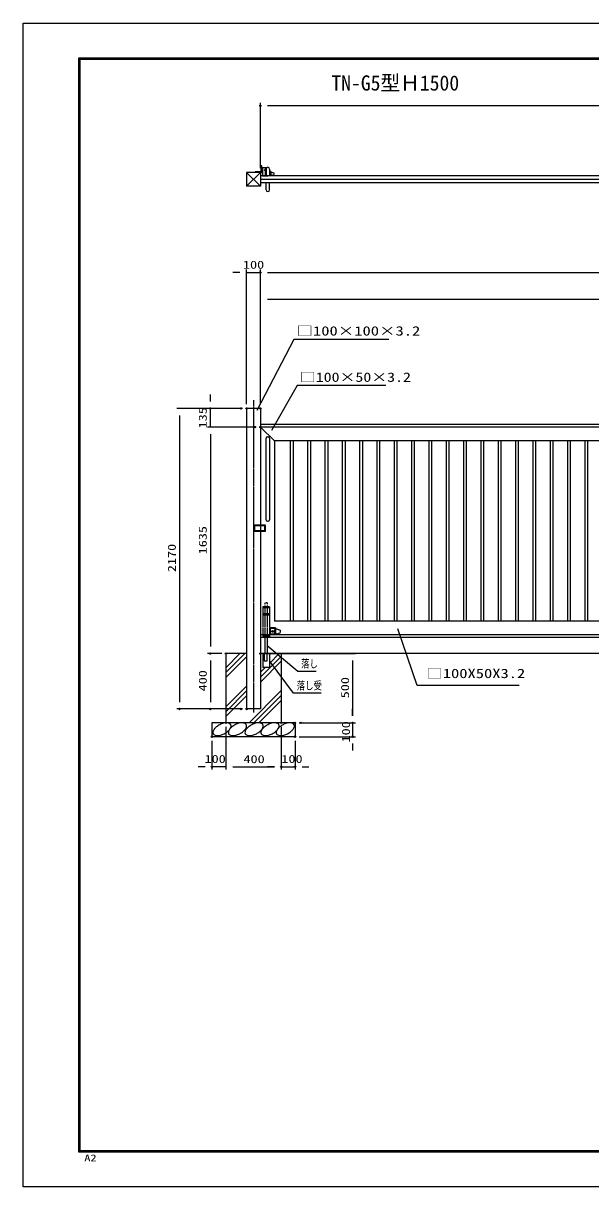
# Model space of a CAD drawing. Units: millimetres, scale not verified. Extents: x -5940 to 5940, y -4200 to 4200.
# Drawn here: x -5940 to -1845, y -4200 to 4200 of the extents above; entities that cross this region are included whole.
import ezdxf
from ezdxf.enums import TextEntityAlignment as Align

# ---------------------------------------------------------------- set-up
doc = ezdxf.new("R2010")
doc.units = ezdxf.units.MM
doc.header["$LTSCALE"] = 20
doc.header["$PDMODE"] = 32
doc.header["$PDSIZE"] = 10
for name, pattern in [('DASHED', [7.5, 6, -1.5]), ('USER1', [0.375, 0.25, -0.125]), ('USER3', [1.125, 0.75, -0.125, 0.125, -0.125]), ('USER5', [1.01, 0.5, -0.25, 0.01, -0.25])]:
    doc.linetypes.add(name, pattern=pattern)
for name, color, linetype, lineweight in [('0-0_WAKU', 7, 'Continuous', 25), ('0-1_0', 7, 'Continuous', 25), ('0-2_1', 7, 'Continuous', 25), ('0-3_EXTCNT-L', 4, 'Continuous', 25), ('0-4_CENTLN-L', 4, 'USER1', 25)]:
    doc.layers.add(name, color=color, linetype=linetype, lineweight=lineweight)
doc.layers.add('0-5_DEFPOINTS', color=7, linetype='Continuous')
doc.layers.add('0-7_10', color=7, linetype='Continuous')
doc.styles.add('ＭＳ ゴシック', font='')
doc.styles.get('ＭＳ ゴシック').set_extended_font_data('MS Gothic')

msp = doc.modelspace()

# ---------------------------------------------------------------- linework, layer by layer
at = {"layer": '0-0_WAKU', "color": 3}
msp.add_lwpolyline([(-5940, 4200), (5940, 4200), (5940, -4200), (-5940, -4200)], close=True, dxfattribs=at)
at = {"layer": '0-0_WAKU'}
for points in [[(-5540, 3950), (5540, 3950), (5540, -3950), (-5540, -3950)], [(-5537.5, 3947.5), (5537.5, 3947.5), (5537.5, -3947.5), (-5537.5, -3947.5)], [(-5535, 3945), (5535, 3945), (5535, -3945), (-5535, -3945)], [(-5532.5, 3942.5), (5532.5, 3942.5), (5532.5, -3942.5), (-5532.5, -3942.5)], [(-5530, 3940), (5530, 3940), (5530, -3940), (-5530, -3940)]]:
    msp.add_lwpolyline(points, close=True, dxfattribs=at)
at = {"layer": '0-1_0', "color": 1}
for p, q in [((-4228.18, 3152.81), (-4228.18, 3624.69)), ((-4328.18, 1449.28), (-4328.18, 2421.51)), ((-4228.18, 1449.28), (-4228.18, 2421.51)), ((-4228.18, 1449.28), (-4228.18, 2421.51)), ((-4228.18, 1449.28), (-4228.18, 2227.14)), ((-4398.18, 1419.28), (-4832.69, 1419.28)), ((-4358.18, 1419.28), (-4609.81, 1419.28)), ((-4298.18, 1284.28), (-4609.81, 1284.28)), ((-4258.18, 1284.28), (-4609.81, 1284.28)), ((-4508.18, -350.72), (-4609.81, -350.72)), ((-4508.18, -350.72), (-4609.81, -350.72)), ((-4198.18, -350.72), (-3543.1, -350.72)), ((-4398.18, -750.72), (-4832.69, -750.72)), ((-4358.18, -750.72), (-4609.81, -750.72)), ((-4478.18, -880.72), (-4478.18, -1188.16)), ((-4478.18, -880.72), (-4478.18, -1188.16)), ((-4078.18, -880.72), (-4078.18, -1188.16)), ((-4078.18, -880.72), (-4078.18, -1188.16)), ((-3948.18, -850.72), (-3543.1, -850.72)), ((-3908.18, -850.72), (-3543.1, -850.72)), ((-4578.18, -980.72), (-4578.18, -1188.16)), ((-3978.18, -980.72), (-3978.18, -1188.16)), ((-3948.18, -950.72), (-3543.1, -950.72))]:
    msp.add_line(p, q, dxfattribs=at)
at = {"layer": '0-1_0', "color": 2}
for p, q in [((721.82, 3604.69), (-4178.18, 3604.69)), ((-4378.18, 2401.51), (-4428.18, 2401.51)), ((-4328.18, 2401.51), (-4228.18, 2401.51)), ((-4178.18, 2401.51), (1921.82, 2401.51)), ((-4178.18, 2401.51), (-4128.18, 2401.51)), ((-4178.18, 2207.14), (721.82, 2207.14)), ((-4589.81, 1469.28), (-4589.81, 1519.28)), ((-4812.69, 1369.28), (-4812.69, -700.72)), ((-4589.81, 1284.28), (-4589.81, 1419.28)), ((-4589.81, 1234.28), (-4589.81, -300.72)), ((-4589.81, 1234.28), (-4589.81, 1184.28)), ((-4589.81, -400.72), (-4589.81, -700.72)), ((-3563.1, -400.72), (-3563.1, -800.72)), ((-3563.1, -800.72), (-3563.1, -750.72)), ((-3563.1, -850.72), (-3563.1, -950.72)), ((-3563.1, -1000.72), (-3563.1, -1050.72)), ((-4628.18, -1168.16), (-4678.18, -1168.16)), ((-4478.18, -1168.16), (-4578.18, -1168.16)), ((-4428.18, -1168.16), (-4378.18, -1168.16)), ((-4428.18, -1168.16), (-4128.18, -1168.16)), ((-4128.18, -1168.16), (-4178.18, -1168.16)), ((-4078.18, -1168.16), (-3978.18, -1168.16)), ((-3928.18, -1168.16), (-3878.18, -1168.16))]:
    msp.add_line(p, q, dxfattribs=at)
at = {"layer": '0-1_0'}
for p, q in [((-4328.18, 3122.81), (-4228.18, 3022.81)), ((-4228.18, 3122.81), (-4328.18, 3022.81)), ((-4213.41, 3098.22), (-4173.41, 3098.22)), ((-4228.18, 1284.28), (-4128.18, 1184.29)), ((-4187.54, 615.05), (-4187.54, 1204.86)), ((-4177.54, 1214.86), (-4172.31, 1214.86)), ((-4162.31, 1204.86), (-4162.31, 615.05)), ((-4177.54, 604.86), (-4172.31, 604.86))]:
    msp.add_line(p, q, dxfattribs=at)
at = {"layer": '0-1_0', "color": 4}
for p, q in [((-4266.07, 3128.13), (-4266.07, 3122.81)), ((-4224.8, 3128.13), (-4266.07, 3128.13)), ((-4213.41, 3158.22), (-4213.41, 3098.22)), ((-4213.41, 3158.22), (-4181.95, 3158.22))]:
    msp.add_line(p, q, dxfattribs=at)
at = {"layer": '0-1_0', "color": 4, "linetype": 'USER1'}
for p, q in [((-4154.05, 3126.34), (-4131.65, 3119.17)), ((-4154.05, 3100.74), (-4131.65, 3107.9)), ((-4120.18, -170.72), (-4085.18, -181.92)), ((-4120.18, -210.72), (-4085.18, -199.52))]:
    msp.add_line(p, q, dxfattribs=at)
at = {"layer": '0-1_0', "color": 4, "linetype": 'DASHED'}
for p, q in [((-4200.97, -350.72), (-4200.97, -403.76)), ((-4200.97, -403.76), (-4179.3, -403.76)), ((-4179.3, -403.76), (-4179.3, -350.72))]:
    msp.add_line(p, q, dxfattribs=at)
at = {"layer": '0-1_0', "color": 4}
for points in [[(-4219.11, 3122.81), (-4219.11, 3171.52), (-4224.8, 3171.52), (-4224.8, 3128.13)], [(-4219.11, 3148.22), (-4213.41, 3148.22), (-4213.41, 3150.72), (-4219.11, 3150.72)]]:
    msp.add_lwpolyline(points, dxfattribs=at)
at = {"layer": '0-1_0', "color": 4, "linetype": 'USER1'}
for points in [[(-4159.52, 3118.16), (-4159.52, 3108.1), (-4157.22, 3108.1), (-4157.22, 3118.16)], [(-4276.43, 576.75), (-4276.43, 532.44), (-4191.72, 532.44), (-4191.72, 576.75)], [(-4271.43, 571.75), (-4271.43, 537.44), (-4196.72, 537.44), (-4196.72, 571.75)], [(-4128.73, -183.49), (-4128.73, -199.21), (-4125.14, -199.21), (-4125.14, -183.49)]]:
    msp.add_lwpolyline(points, close=True, dxfattribs=at)
at = {"layer": '0-1_0'}
for points in [[(-3302.29, 1917.96), (-3986.5, 1917.96), (-4253.51, 1403.17)], [(-3324.07, 1583.94), (-3962.35, 1583.94), (-4148.33, 1259.06)], [(-2360.69, -581.29), (-3096.92, -581.29), (-3236.09, -172.34)], [(-3826.47, -479.07), (-3957.8, -479.07), (-4179.36, -294.89)], [(-3791.13, -637.16), (-3989.4, -637.16), (-4162.68, -402.72)]]:
    msp.add_lwpolyline(points, dxfattribs=at)
at = {"layer": '0-1_0', "color": 4}
msp.add_circle((-4193.25, 3140.24), 5.74, dxfattribs=at)
at = {"layer": '0-1_0', "color": 4, "linetype": 'USER1'}
msp.add_circle((-4142.18, -190.72), 6.12, dxfattribs=at)
at = {"layer": '0-1_0'}
for centre, start, end in [((-4177.54, 1204.86), 90, 180), ((-4172.31, 1204.86), 0, 90), ((-4177.54, 614.86), 180, 270), ((-4172.31, 614.86), 270, 0)]:
    msp.add_arc(centre, 10, start, end, dxfattribs=at)
at = {"layer": '0-2_1'}
for p, q in [((-4213.41, 3122.81), (-4328.18, 3122.81)), ((-4328.18, 3122.81), (-4328.18, 3022.81)), ((-4228.18, 3122.81), (-4228.18, 3022.81)), ((771.82, 3097.81), (-4228.18, 3097.8)), ((771.82, 3072.81), (-4228.18, 3072.81)), ((771.82, 3047.81), (-4228.18, 3047.81)), ((-4228.18, 3022.81), (-4328.18, 3022.81)), ((-4328.18, 1419.28), (-4328.18, -750.72)), ((-4228.18, 1419.28), (-4328.18, 1419.28)), ((-4228.18, 1419.28), (-4228.18, -750.72)), ((771.82, 1302.28), (-4228.18, 1302.28)), ((771.82, 1284.28), (-4228.18, 1284.28)), ((-4128.18, 1184.29), (-4128.18, -115.72)), ((771.82, 1184.28), (-4128.18, 1184.29)), ((-4013.18, 1184.29), (-4013.18, -115.72)), ((-3993.18, 1184.29), (-3993.18, -115.72)), ((-3888.18, 1184.29), (-3888.18, -115.72)), ((-3868.18, 1184.29), (-3868.18, -115.72)), ((-3763.18, 1184.29), (-3763.18, -115.72)), ((-3743.18, 1184.29), (-3743.18, -115.72)), ((-3638.18, 1184.29), (-3638.18, -115.72)), ((-3618.18, 1184.29), (-3618.18, -115.72)), ((-3513.18, 1184.29), (-3513.18, -115.72)), ((-3493.18, 1184.29), (-3493.18, -115.72)), ((-3388.18, 1184.29), (-3388.18, -115.72)), ((-3368.18, 1184.29), (-3368.18, -115.72)), ((-3263.18, 1184.29), (-3263.18, -115.72)), ((-3243.18, 1184.29), (-3243.18, -115.72)), ((-3138.18, 1184.29), (-3138.18, -115.72)), ((-3118.18, 1184.29), (-3118.18, -115.72)), ((-3013.18, 1184.29), (-3013.18, -115.72)), ((-2993.18, 1184.29), (-2993.18, -115.72)), ((-2888.18, 1184.29), (-2888.18, -115.72)), ((-2868.18, 1184.29), (-2868.18, -115.72)), ((-2763.18, 1184.29), (-2763.18, -115.72)), ((-2743.18, 1184.29), (-2743.18, -115.72)), ((-2638.18, 1184.29), (-2638.18, -115.72)), ((-2618.18, 1184.29), (-2618.18, -115.72)), ((-2513.18, 1184.29), (-2513.18, -115.72)), ((-2493.18, 1184.29), (-2493.18, -115.72)), ((-2388.18, 1184.29), (-2388.18, -115.72)), ((-2368.18, 1184.29), (-2368.18, -115.72)), ((-2263.18, 1184.29), (-2263.18, -115.72)), ((-2243.18, 1184.29), (-2243.18, -115.72)), ((-2138.18, 1184.29), (-2138.18, -115.72)), ((-2118.18, 1184.29), (-2118.18, -115.72)), ((-2013.18, 1184.29), (-2013.18, -115.72)), ((-1993.18, 1184.29), (-1993.18, -115.72)), ((-1888.18, 1184.29), (-1888.18, -115.72)), ((-1868.18, 1184.29), (-1868.18, -115.72)), ((771.82, -115.72), (-4128.18, -115.72)), ((771.82, -215.72), (-4228.18, -215.72)), ((771.82, -233.72), (-4228.18, -233.72)), ((2773.03, -350.72), (-4228.18, -350.72)), ((-4078.18, -350.72), (-4078.18, -850.72)), ((-4228.18, -750.72), (-4328.18, -750.72)), ((-4578.18, -850.72), (-4578.18, -950.72)), ((-3978.18, -850.72), (-4578.18, -850.72))]:
    msp.add_line(p, q, dxfattribs=at)
at = {"layer": '0-2_1', "color": 4}
for p, q in [((-4187.54, 3147.81), (-4187.54, 3097.81)), ((-4162.54, 3147.81), (-4162.54, 3097.81)), ((-4131.65, 3119.17), (-4131.65, 3107.9)), ((-4187.54, 2997.81), (-4187.54, 3047.81)), ((-4162.54, 2997.81), (-4162.54, 3047.81)), ((-4120.18, -215.72), (-4164.18, -215.72)), ((-4085.18, -181.92), (-4085.18, -199.52)), ((-4478.18, -487.97), (-4340.93, -350.72)), ((-4478.18, -452.61), (-4376.28, -350.72)), ((-4478.18, -523.32), (-4328.18, -373.32)), ((-4228.18, -520.81), (-4078.18, -370.81)), ((-4228.18, -556.17), (-4078.18, -406.17)), ((-4164.18, -421.45), (-4093.44, -350.72)), ((-4228.18, -485.45), (-4193.44, -450.72)), ((-4164.18, -450.72), (-4212.18, -450.72)), ((-4478.18, -735.45), (-4328.18, -585.45)), ((-4478.18, -770.81), (-4328.18, -620.81)), ((-4478.18, -806.17), (-4328.18, -656.17)), ((-4310.6, -850.72), (-4078.18, -618.3)), ((-4275.24, -850.72), (-4078.18, -653.65)), ((-4239.89, -850.72), (-4078.18, -689.01))]:
    msp.add_line(p, q, dxfattribs=at)
at = {"layer": '0-2_1', "color": 4, "linetype": 'USER1'}
for p, q in [((-4157.25, 3129.54), (-4157.25, 3097.54)), ((-4154.05, 3129.54), (-4154.05, 3097.54)), ((-4120.18, -165.72), (-4164.18, -165.72)), ((-4125.18, -165.72), (-4125.18, -215.72)), ((-4120.18, -165.72), (-4120.18, -215.72)), ((-4120.18, -170.72), (-4164.18, -170.72)), ((-4120.18, -210.72), (-4164.18, -210.72))]:
    msp.add_line(p, q, dxfattribs=at)
at = {"layer": '0-2_1', "color": 4, "linetype": 'USER5'}
msp.add_line((-4180.18, 16.28), (-4196.18, 16.28), dxfattribs=at)
at = {"layer": '0-2_1'}
for points in [[(-4328.18, -350.72), (-4478.18, -350.72), (-4478.18, -850.72)], [(-3978.18, -850.72), (-3978.18, -950.72), (-4578.18, -950.72)]]:
    msp.add_lwpolyline(points, dxfattribs=at)
at = {"layer": '0-2_1', "color": 4}
for centre, start, end in [((-4175.04, 3147.81), 0, 180), ((-4175.04, 2997.81), 180, 0)]:
    msp.add_arc(centre, 12.5, start, end, dxfattribs=at)
at = {"layer": '0-3_EXTCNT-L'}
for p, q in [((-4157.25, 3129.54), (-4162.54, 3119.29)), ((-4154.05, 3129.54), (-4157.25, 3129.54))]:
    msp.add_line(p, q, dxfattribs=at)
for centre, radius, start, end in [((-4552.8, -920.72), 19.33, 167.66903, 207.06435), ((-4521.4, -927.59), 51.48, 143.82871, 167.66903), ((-4491.68, -949.32), 88.3, 128.86436, 143.82871), ((-4458.17, -990.9), 141.7, 117.06435, 128.86436), ((-4458.17, -990.9), 141.7, 105.26434, 117.06435), ((-4472.23, -939.38), 88.3, 90.29999, 105.26434), ((-4554.22, -802.92), 141.7, 297.06435, 308.86436), ((-4472.42, -902.57), 51.48, 66.45966, 90.29999), ((-4520.71, -844.5), 88.3, 308.86436, 323.82871), ((-4440.8, -920.72), 19.33, 167.66903, 207.06435), ((-4409.4, -927.59), 51.48, 143.82871, 167.66903), ((-4459.58, -873.09), 19.33, 27.06435, 66.45966), ((-4379.68, -949.32), 88.3, 128.86436, 143.82871), ((-4490.99, -866.23), 51.48, 323.82871, 347.66903), ((-4459.58, -873.09), 19.33, 347.66903, 27.06435), ((-4346.17, -990.9), 141.7, 117.06435, 128.86436), ((-4346.17, -990.9), 141.7, 105.26434, 117.06435), ((-4360.23, -939.38), 88.3, 90.29999, 105.26434), ((-4442.22, -802.92), 141.7, 297.06435, 308.86436), ((-4360.42, -902.57), 51.48, 66.45966, 90.29999), ((-4408.71, -844.5), 88.3, 308.86436, 323.82871), ((-4320.8, -920.72), 19.33, 167.66903, 207.06435), ((-4347.58, -873.09), 19.33, 27.06435, 66.45966), ((-4289.4, -927.59), 51.48, 143.82871, 167.66903), ((-4378.99, -866.23), 51.48, 323.82871, 347.66903), ((-4259.68, -949.32), 88.3, 128.86436, 143.82871), ((-4347.58, -873.09), 19.33, 347.66903, 27.06435), ((-4226.17, -990.9), 141.7, 117.06435, 128.86436), ((-4226.17, -990.9), 141.7, 105.26434, 117.06435), ((-4240.23, -939.38), 88.3, 90.29999, 105.26434), ((-4322.22, -802.92), 141.7, 297.06435, 308.86436), ((-4240.42, -902.57), 51.48, 66.45966, 90.29999), ((-4288.71, -844.5), 88.3, 308.86436, 323.82871), ((-4205.8, -920.72), 19.33, 167.66903, 207.06435), ((-4174.4, -927.59), 51.48, 143.82871, 167.66903), ((-4227.58, -873.09), 19.33, 27.06435, 66.45966), ((-4258.99, -866.23), 51.48, 323.82871, 347.66903), ((-4144.68, -949.32), 88.3, 128.86436, 143.82871), ((-4227.58, -873.09), 19.33, 347.66903, 27.06435), ((-4111.17, -990.9), 141.7, 117.06435, 128.86436), ((-4111.17, -990.9), 141.7, 105.26434, 117.06435), ((-4125.23, -939.38), 88.3, 90.29999, 105.26434), ((-4207.22, -802.92), 141.7, 297.06435, 308.86436), ((-4125.42, -902.57), 51.48, 66.45966, 90.29999), ((-4173.71, -844.5), 88.3, 308.86436, 323.82871), ((-4095.8, -920.72), 19.33, 167.66903, 207.06435), ((-4064.4, -927.59), 51.48, 143.82871, 167.66903), ((-4034.68, -949.32), 88.3, 128.86436, 143.82871), ((-4112.58, -873.09), 19.33, 27.06435, 66.45966), ((-4143.99, -866.23), 51.48, 323.82871, 347.66903), ((-4112.58, -873.09), 19.33, 347.66903, 27.06435), ((-4001.17, -990.9), 141.7, 117.06435, 128.86436), ((-4001.17, -990.9), 141.7, 105.26434, 117.06435), ((-4015.23, -939.38), 88.3, 90.29999, 105.26434), ((-4097.22, -802.92), 141.7, 297.06435, 308.86436), ((-4015.42, -902.57), 51.48, 66.45966, 90.29999), ((-4063.71, -844.5), 88.3, 308.86436, 323.82871), ((-4002.58, -873.09), 19.33, 27.06435, 66.45966), ((-4033.99, -866.23), 51.48, 323.82871, 347.66903), ((-4002.58, -873.09), 19.33, 347.66903, 27.06435), ((-4552.8, -920.72), 19.33, 207.06435, 246.45966), ((-4539.96, -891.25), 51.48, 246.45966, 270.29999), ((-4540.16, -854.43), 88.3, 270.29999, 285.26434), ((-4554.22, -802.92), 141.7, 285.26434, 297.06435), ((-4440.8, -920.72), 19.33, 207.06435, 246.45966), ((-4427.96, -891.25), 51.48, 246.45966, 270.29999), ((-4428.16, -854.43), 88.3, 270.29999, 285.26434), ((-4442.22, -802.92), 141.7, 285.26434, 297.06435), ((-4320.8, -920.72), 19.33, 207.06435, 246.45966), ((-4307.96, -891.25), 51.48, 246.45966, 270.29999), ((-4308.16, -854.43), 88.3, 270.29999, 285.26434), ((-4322.22, -802.92), 141.7, 285.26434, 297.06435), ((-4205.8, -920.72), 19.33, 207.06435, 246.45966), ((-4192.96, -891.25), 51.48, 246.45966, 270.29999), ((-4193.16, -854.43), 88.3, 270.29999, 285.26434), ((-4207.22, -802.92), 141.7, 285.26434, 297.06435), ((-4095.8, -920.72), 19.33, 207.06435, 246.45966), ((-4082.96, -891.25), 51.48, 246.45966, 270.29999), ((-4083.16, -854.43), 88.3, 270.29999, 285.26434), ((-4097.22, -802.92), 141.7, 285.26434, 297.06435)]:
    msp.add_arc(centre, radius, start, end, dxfattribs=at)
at = {"layer": '0-4_CENTLN-L', "color": 2}
msp.add_line((-4193.41, 3158.22), (-4193.41, 3097.8), dxfattribs=at)
at = {"layer": '0-4_CENTLN-L', "color": 2, "linetype": 'USER3'}
msp.add_line((-4278.18, 1479.28), (-4277.47, -775.63), dxfattribs=at)
at = {"layer": '0-4_CENTLN-L', "linetype": 'USER5'}
for p, q in [((-4196.18, 16.28), (-4196.18, -13.72)), ((-4180.18, 16.28), (-4180.18, -13.72))]:
    msp.add_line(p, q, dxfattribs=at)
at = {"layer": '0-4_CENTLN-L'}
for p, q in [((-4164.18, -13.72), (-4212.18, -13.72)), ((-4212.18, -13.72), (-4212.18, -226.72)), ((-4164.18, -19.72), (-4212.18, -19.72)), ((-4164.18, -63.72), (-4212.18, -63.72)), ((-4164.18, -73.72), (-4212.18, -73.72)), ((-4196.18, -19.72), (-4196.18, -63.72)), ((-4196.18, -73.72), (-4196.18, -220.72)), ((-4180.18, -19.72), (-4180.18, -63.72)), ((-4180.18, -73.72), (-4180.18, -220.72)), ((-4164.18, -13.72), (-4164.18, -233.72)), ((-4164.18, -220.72), (-4212.18, -220.72)), ((-4212.18, -226.72), (-4212.18, -233.72)), ((-4164.18, -226.72), (-4212.18, -226.72))]:
    msp.add_line(p, q, dxfattribs=at)
at = {"layer": '0-4_CENTLN-L', "linetype": 'Continuous'}
for p, q in [((-4159.18, -165.72), (-4159.18, -215.72)), ((-4196.18, -226.72), (-4196.18, -350.72)), ((-4180.18, -226.72), (-4180.18, -350.72)), ((-4212.18, -350.72), (-4212.18, -450.72)), ((-4164.18, -350.72), (-4164.18, -450.72))]:
    msp.add_line(p, q, dxfattribs=at)
at = {"layer": '0-5_DEFPOINTS'}
for p in [(-4228.18, 3604.69), (-4228.18, 3122.81), (-4228.18, 2401.51), (-4589.81, 1419.28), (-4368.18, 1419.28), (-4328.18, 1419.28), (-4328.18, 1419.28), (-4228.18, 1419.28), (-4268.18, 1284.28), (-4228.18, 1284.28), (-4589.81, -350.72), (-4478.18, -350.72), (-4228.18, -350.72), (-4812.69, -750.72), (-4589.81, -750.72), (-4368.18, -750.72), (-4328.18, -750.72), (-4478.18, -850.72), (-4078.18, -850.72), (-3978.18, -850.72), (-3938.18, -850.72), (-3563.1, -850.72), (-4578.18, -950.72), (-3978.18, -950.72), (-3978.18, -950.72), (-3563.1, -950.72), (-4578.18, -1168.16), (-4078.18, -1168.16), (-3978.18, -1168.16)]:
    msp.add_point(p, dxfattribs=at)

# ---------------------------------------------------------------- texts
at = {"layer": '0-0_WAKU', "style": 'ＭＳ ゴシック', "width": 1.35}
msp.add_text('A2', height=48.11, dxfattribs=at).set_placement((-5499.47, -4030.51), align=Align.BOTTOM_LEFT)
at = {"layer": '0-1_0', "color": 3, "style": 'ＭＳ ゴシック'}
for s, height, width, p in [('100', 57.77, 1.3, (-4354.68, 2410.41)), ('□100×100×3.2', 67.35, 1.3, (-3968.67, 1925)), ('□100×50×3.2', 67.35, 1.25, (-3944.51, 1590.98)), ('落し', 57.77, 0.75, (-3935.3, -470.17)), ('□100X50X3.2', 67.3, 1.3, (-3032.05, -547.89)), ('落し受', 57.77, 0.75, (-3966.9, -628.26)), ('100', 57.77, 1.3, (-4631.85, -1157.8)), ('400', 57.77, 1.3, (-4351.04, -1159.26)), ('100', 57.77, 1.3, (-4077.55, -1157.72))]:
    msp.add_text(s, height=height, dxfattribs=dict(at, width=width)).set_placement(p, align=Align.BOTTOM_LEFT)
at = {"layer": '0-1_0', "color": 3, "style": 'ＭＳ ゴシック', "width": 1.3}
for s, p in [('135', (-4598.71, 1275.28)), ('1635', (-4598.71, 366)), ('2170', (-4821.59, 237.14)), ('400', (-4598.71, -623.57)), ('500', (-3571.99, -673.57)), ('100', (-3565.36, -992.26))]:
    msp.add_text(s, height=57.77, rotation=90, dxfattribs=at).set_placement(p, align=Align.BOTTOM_LEFT)
at = {"layer": '0-7_10', "style": 'ＭＳ ゴシック', "width": 0.95}
msp.add_text(' TN-G5型Ｈ1500', height=109.7, dxfattribs=at).set_placement((-3787.73, 3681.28), align=Align.BOTTOM_LEFT)

doc.saveas('drawing.dxf')
